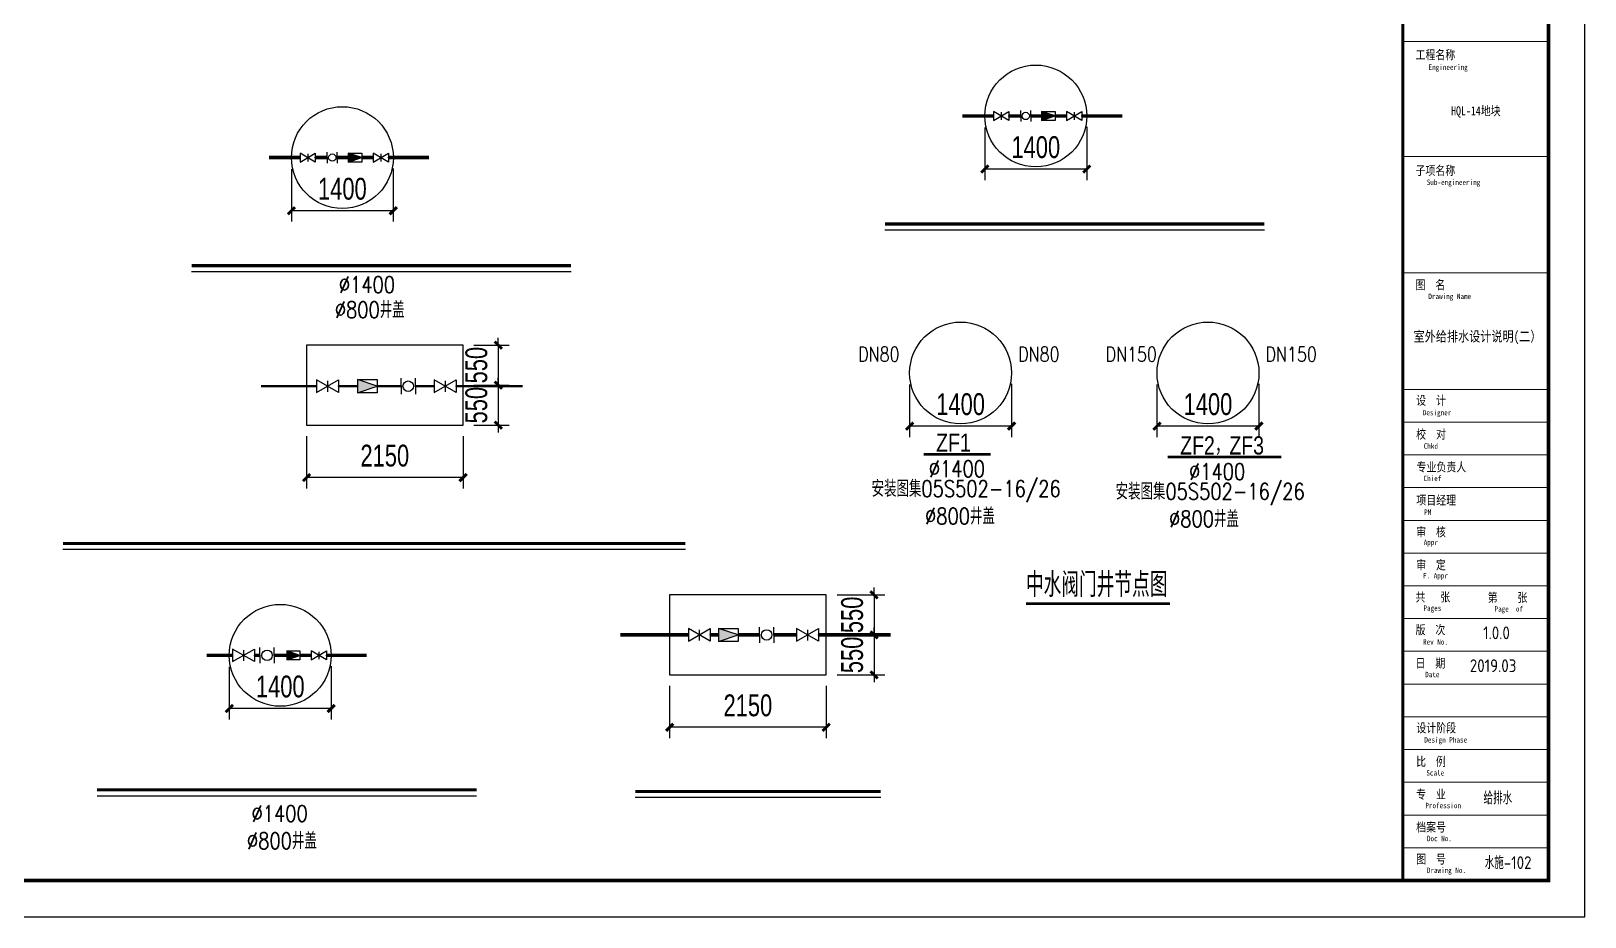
# Model space of a CAD drawing. Extents: x 332286 to 1463507, y -720758 to 86974.
# Drawn here: x 1009759 to 1031105, y -572897 to -560723 of the extents above; entities that cross this region are included whole.
import ezdxf
from ezdxf.enums import TextEntityAlignment as Align

# ---------------------------------------------------------------- set-up
doc = ezdxf.new("R2010")
doc.units = 0
doc.header["$LTSCALE"] = 1000
doc.header["$MEASUREMENT"] = 0
doc.layers.get('0').update_dxf_attribs({"linetype": 'CONTINUOUS'})
doc.layers.get('Defpoints').update_dxf_attribs({"linetype": 'CONTINUOUS'})
for name, color, linetype, lineweight in [('A-ANNO-TTLB', 7, 'CONTINUOUS', 25), ('PUB_TITLE', 4, 'CONTINUOUS', 9), ('高程点', 6, 'CONTINUOUS', 60)]:
    doc.layers.add(name, color=color, linetype=linetype, lineweight=lineweight)
for name, color, linetype in [('DIM_SYMB', 3, 'CONTINUOUS'), ('PIPE-给水', 3, 'CONTINUOUS'), ('PUB_TEXT', 7, 'CONTINUOUS'), ('TWT_SYMB', 3, 'CONTINUOUS'), ('VALVE_给水', 7, 'CONTINUOUS'), ('W-节点图', 3, 'CONTINUOUS')]:
    doc.layers.add(name, color=color, linetype=linetype)
doc.styles.add('0-W-标准', font='ros.shx', dxfattribs={"width": 0.75, "bigfont": '@jd.shx'})
doc.styles.add('_HZDF2', font='romans2.shx', dxfattribs={"width": 0.8, "bigfont": 'HZDF2.shx'})
doc.styles.add('_HZTXT', font='fs.shx', dxfattribs={"width": 0.7, "bigfont": 'hztxt.shx'})
doc.styles.get("Standard").update_dxf_attribs({"font": 'GBENOR', "bigfont": 'GBCBIG'})
doc.styles.add('图框', font='')
doc.styles.add('黑体', font='simhei.ttf')
doc.styles.get('图框').set_extended_font_data('SimSun')
doc.dimstyles.new('副本 DIMN', dxfattribs={"dimtxt": 300, "dimasz": 100, "dimexe": 150, "dimexo": 150, "dimgap": 150, "dimtad": 1, "dimdec": 0, "dimzin": 0, "dimdsep": 46, "dimtxsty": '0-W-标准', "dimblk": 'ARCHTICK', "dimcen": 0.09, "dimclrt": 7, "dimazin": 2, "dimtfac": 1, "dimtdec": 0, "dimtix": 1, "dimtmove": 2, "dimatfit": 3, "dimldrblk": 'ARCHTICK', "dimfxl": 250, "dimtolj": 1, "dimtzin": 0, "dimarcsym": 0})

# ---------------------------------------------------------------- blocks, each defined once
blk = doc.blocks.new('_ArchTick')
at = {"color": 0, "linetype": 'ByBlock', "const_width": 0.4}
blk.add_lwpolyline([(-0.5, -0.5), (0.5, 0.5)], dxfattribs=at)
blk = doc.blocks.new('*D117')
at = {"layer": 'Defpoints', "color": 0, "transparency": 16777216}
for p in [(1013543, -566139), (1015693, -566139), (1013543, -566859)]:
    blk.add_point(p, dxfattribs=at)
at = {"layer": 'W-节点图', "color": 0, "lineweight": -2, "transparency": 16777216}
for p, q in [((1013543, -566289), (1013543, -567009)), ((1015693, -566289), (1015693, -567009)), ((1015693, -566859), (1013543, -566859))]:
    blk.add_line(p, q, dxfattribs=at)
at = {"layer": 'W-节点图', "color": 0, "lineweight": -2, "transparency": 16777216, "xscale": 100, "yscale": 100, "zscale": 100, "rotation": 180}
blk.add_blockref('_ArchTick', (1013543, -566859), dxfattribs=at)
at = {"layer": 'W-节点图', "color": 0, "lineweight": -2, "transparency": 16777216, "xscale": 100, "yscale": 100, "zscale": 100}
blk.add_blockref('_ArchTick', (1015693, -566859), dxfattribs=at)
at = {"layer": 'W-节点图', "color": 7, "transparency": 16777216, "insert": (1014618, -566559), "char_height": 300, "attachment_point": 5, "style": '0-W-标准'}
blk.add_mtext('\\A1;2150', dxfattribs=at)
blk = doc.blocks.new('*D118')
at = {"layer": 'Defpoints', "color": 0, "transparency": 16777216}
for p in [(1015693, -565039), (1015693, -565589), (1016177, -565589)]:
    blk.add_point(p, dxfattribs=at)
at = {"layer": 'W-节点图', "color": 0, "lineweight": -2, "transparency": 16777216}
for p, q in [((1016177, -565039), (1016177, -564939)), ((1015843, -565039), (1016327, -565039)), ((1016177, -565039), (1016177, -565589)), ((1015843, -565589), (1016327, -565589)), ((1016177, -565589), (1016177, -565689))]:
    blk.add_line(p, q, dxfattribs=at)
at = {"layer": 'W-节点图', "color": 0, "lineweight": -2, "transparency": 16777216, "xscale": 100, "yscale": 100, "zscale": 100}
for p, rotation in [((1016177, -565039), 270), ((1016177, -565589), 90)]:
    blk.add_blockref('_ArchTick', p, dxfattribs=dict(at, rotation=rotation))
at = {"layer": 'W-节点图', "color": 7, "transparency": 16777216, "insert": (1015877, -565314), "char_height": 300, "attachment_point": 5, "rotation": 90, "style": '0-W-标准'}
blk.add_mtext('\\A1;550', dxfattribs=at)
blk = doc.blocks.new('*D119')
at = {"layer": 'Defpoints', "color": 0, "transparency": 16777216}
for p in [(1015693, -565589), (1015693, -566139), (1016177, -566139)]:
    blk.add_point(p, dxfattribs=at)
at = {"layer": 'W-节点图', "color": 0, "lineweight": -2, "transparency": 16777216}
for p, q in [((1015843, -565589), (1016327, -565589)), ((1016177, -565589), (1016177, -565489)), ((1016177, -565589), (1016177, -566139)), ((1015843, -566139), (1016327, -566139)), ((1016177, -566139), (1016177, -566239))]:
    blk.add_line(p, q, dxfattribs=at)
at = {"layer": 'W-节点图', "color": 0, "lineweight": -2, "transparency": 16777216, "xscale": 100, "yscale": 100, "zscale": 100}
for p, rotation in [((1016177, -565589), 270), ((1016177, -566139), 90)]:
    blk.add_blockref('_ArchTick', p, dxfattribs=dict(at, rotation=rotation))
at = {"layer": 'W-节点图', "color": 7, "transparency": 16777216, "insert": (1015877, -565864), "char_height": 300, "attachment_point": 5, "rotation": 90, "style": '0-W-标准'}
blk.add_mtext('\\A1;550', dxfattribs=at)
blk = doc.blocks.new('*D120')
at = {"layer": 'Defpoints', "color": 0, "transparency": 16777216}
for p in [(1018531, -569571), (1020681, -569571), (1018531, -570291)]:
    blk.add_point(p, dxfattribs=at)
at = {"layer": 'W-节点图', "color": 0, "lineweight": -2, "transparency": 16777216}
for p, q in [((1018531, -569721), (1018531, -570441)), ((1020681, -569721), (1020681, -570441)), ((1020681, -570291), (1018531, -570291))]:
    blk.add_line(p, q, dxfattribs=at)
at = {"layer": 'W-节点图', "color": 0, "lineweight": -2, "transparency": 16777216, "xscale": 100, "yscale": 100, "zscale": 100, "rotation": 180}
blk.add_blockref('_ArchTick', (1018531, -570291), dxfattribs=at)
at = {"layer": 'W-节点图', "color": 0, "lineweight": -2, "transparency": 16777216, "xscale": 100, "yscale": 100, "zscale": 100}
blk.add_blockref('_ArchTick', (1020681, -570291), dxfattribs=at)
at = {"layer": 'W-节点图', "color": 7, "transparency": 16777216, "insert": (1019606, -569991), "char_height": 300, "attachment_point": 5, "style": '0-W-标准'}
blk.add_mtext('\\A1;2150', dxfattribs=at)
blk = doc.blocks.new('*D121')
at = {"layer": 'Defpoints', "color": 0, "transparency": 16777216}
for p in [(1020681, -568471), (1020681, -569021), (1021339, -569021)]:
    blk.add_point(p, dxfattribs=at)
at = {"layer": 'W-节点图', "color": 0, "lineweight": -2, "transparency": 16777216}
for p, q in [((1021339, -568471), (1021339, -568371)), ((1020831, -568471), (1021489, -568471)), ((1021339, -568471), (1021339, -569021)), ((1020831, -569021), (1021489, -569021)), ((1021339, -569021), (1021339, -569121))]:
    blk.add_line(p, q, dxfattribs=at)
at = {"layer": 'W-节点图', "color": 0, "lineweight": -2, "transparency": 16777216, "xscale": 100, "yscale": 100, "zscale": 100}
for p, rotation in [((1021339, -568471), 270), ((1021339, -569021), 90)]:
    blk.add_blockref('_ArchTick', p, dxfattribs=dict(at, rotation=rotation))
at = {"layer": 'W-节点图', "color": 7, "transparency": 16777216, "insert": (1021039, -568746), "char_height": 300, "attachment_point": 5, "rotation": 90, "style": '0-W-标准'}
blk.add_mtext('\\A1;550', dxfattribs=at)
blk = doc.blocks.new('*D122')
at = {"layer": 'Defpoints', "color": 0, "transparency": 16777216}
for p in [(1020681, -569021), (1020681, -569571), (1021339, -569571)]:
    blk.add_point(p, dxfattribs=at)
at = {"layer": 'W-节点图', "color": 0, "lineweight": -2, "transparency": 16777216}
for p, q in [((1020831, -569021), (1021489, -569021)), ((1021339, -569021), (1021339, -568921)), ((1021339, -569021), (1021339, -569571)), ((1020831, -569571), (1021489, -569571)), ((1021339, -569571), (1021339, -569671))]:
    blk.add_line(p, q, dxfattribs=at)
at = {"layer": 'W-节点图', "color": 0, "lineweight": -2, "transparency": 16777216, "xscale": 100, "yscale": 100, "zscale": 100}
for p, rotation in [((1021339, -569021), 270), ((1021339, -569571), 90)]:
    blk.add_blockref('_ArchTick', p, dxfattribs=dict(at, rotation=rotation))
at = {"layer": 'W-节点图', "color": 7, "transparency": 16777216, "insert": (1021039, -569296), "char_height": 300, "attachment_point": 5, "rotation": 90, "style": '0-W-标准'}
blk.add_mtext('\\A1;550', dxfattribs=at)
blk = doc.blocks.new('*D123')
at = {"layer": 'Defpoints', "color": 0, "transparency": 16777216}
for p in [(1013335, -562472), (1014735, -562462), (1013335, -563192)]:
    blk.add_point(p, dxfattribs=at)
at = {"layer": 'W-节点图', "color": 0, "lineweight": -2, "transparency": 16777216}
for p, q in [((1013335, -562622), (1013335, -563342)), ((1014735, -562612), (1014735, -563342)), ((1014735, -563192), (1013335, -563192))]:
    blk.add_line(p, q, dxfattribs=at)
at = {"layer": 'W-节点图', "color": 0, "lineweight": -2, "transparency": 16777216, "xscale": 100, "yscale": 100, "zscale": 100, "rotation": 180}
blk.add_blockref('_ArchTick', (1013335, -563192), dxfattribs=at)
at = {"layer": 'W-节点图', "color": 0, "lineweight": -2, "transparency": 16777216, "xscale": 100, "yscale": 100, "zscale": 100}
blk.add_blockref('_ArchTick', (1014735, -563192), dxfattribs=at)
at = {"layer": 'W-节点图', "color": 7, "transparency": 16777216, "insert": (1014035, -562892), "char_height": 300, "attachment_point": 5, "style": '0-W-标准'}
blk.add_mtext('\\A1;1400', dxfattribs=at)
blk = doc.blocks.new('*D124')
at = {"layer": 'Defpoints', "color": 0, "transparency": 16777216}
for p in [(1012482, -569312), (1013881, -569302), (1012482, -570032)]:
    blk.add_point(p, dxfattribs=at)
at = {"layer": 'W-节点图', "color": 0, "lineweight": -2, "transparency": 16777216}
for p, q in [((1012482, -569462), (1012482, -570182)), ((1013881, -569452), (1013881, -570182)), ((1013881, -570032), (1012482, -570032))]:
    blk.add_line(p, q, dxfattribs=at)
at = {"layer": 'W-节点图', "color": 0, "lineweight": -2, "transparency": 16777216, "xscale": 100, "yscale": 100, "zscale": 100, "rotation": 180}
blk.add_blockref('_ArchTick', (1012482, -570032), dxfattribs=at)
at = {"layer": 'W-节点图', "color": 0, "lineweight": -2, "transparency": 16777216, "xscale": 100, "yscale": 100, "zscale": 100}
blk.add_blockref('_ArchTick', (1013881, -570032), dxfattribs=at)
at = {"layer": 'W-节点图', "color": 7, "transparency": 16777216, "insert": (1013182, -569732), "char_height": 300, "attachment_point": 5, "style": '0-W-标准'}
blk.add_mtext('\\A1;1400', dxfattribs=at)
blk = doc.blocks.new('$VALVE$00000296')
for points in [[(-125, 72), (-125, -72), (125, 72), (125, -72), (-125, 72)], [(0, 60), (0, -64)]]:
    blk.add_lwpolyline(points)
for p in [(-125, 0), (125, 0)]:
    blk.add_point(p)
blk = doc.blocks.new('$VALVE$00000752')
for p, q in [((-112.5, 75), (112.5, 75)), ((112.5, 75), (112.5, -75)), ((112.5, -75), (-112.5, -75))]:
    blk.add_line(p, q)
blk.add_lwpolyline([(-112.5, -75), (112.5, 0), (-112.5, 75)], close=True)
for p in [(-112.5, 0), (112.5, 0)]:
    blk.add_point(p)
blk.add_solid([(-112.5, 75), (112.5, 0), (-112.5, -75)])
blk = doc.blocks.new('$VALVE$00000447')
for p, q in [((-82, 0), (-82, 90)), ((-82, 0), (-82, -90)), ((82, 0), (82, 90)), ((82, 0), (82, -90))]:
    blk.add_line(p, q)
blk.add_circle((0, 0), 60.1)
for p in [(-82, 0), (82, 0)]:
    blk.add_point(p)
blk = doc.blocks.new('5d7w8ase')
for p, q in [((-40, 574), (0, 574)), ((-40, 574), (0, 574)), ((-40, 574), (0, 574)), ((0.35, 557.76), (-40, 557.76)), ((0, 548.76), (-40, 548.76)), ((0, 539.76), (-40, 539.76)), ((0, 530.76), (-40, 530.76)), ((0, 521.76), (-40, 521.76)), ((0, 512.76), (-40, 512.76)), ((-40, 503.76), (0, 503.76)), ((0, 503.76), (-40, 503.76)), ((0, 230.56), (-40, 230.56)), ((0, 199), (-40, 199)), ((0, 167), (-40, 167)), ((-40, 135), (0, 135)), ((0, 126), (-40, 126)), ((0, 117), (-40, 117)), ((0, 108), (-40, 108)), ((0, 99), (-40, 99)), ((0, 90), (-40, 90)), ((-40, 81), (0, 81)), ((0, 81), (-40, 81)), ((0, 72), (-40, 72)), ((0, 63), (-40, 63)), ((-40, 54), (0, 54)), ((0, 45), (-40, 45)), ((0, 36), (-40, 36)), ((0, 27), (-40, 27)), ((0, 18), (-40, 18)), ((0, 9), (-40, 9)), ((-40, 0), (0, 0))]:
    blk.add_line(p, q)
at = {"const_width": 0.8}
blk.add_lwpolyline([(-40, 574), (-40, 0)], dxfattribs=at)
at = {"style": '图框', "width": 0.8}
for s, height, p in [('会签栏', 3, (-38.36, 566.46)), ('工程名称', 2.5, (-36.54, 225.7)), ('HQL-14地块', 2.5, (-26.77, 210.3)), ('子项名称', 2.5, (-36.54, 193.89)), ('图  名', 2.5, (-36.54, 162.49)), ('共   张', 2.5, (-36.54, 76.69)), ('第    张', 2.5, (-16.7, 76.56)), ('版  次', 2.5, (-36.54, 67.67)), ('日  期', 2.5, (-36.54, 58.5))]:
    blk.add_text(s, height=height, dxfattribs=at).set_placement(p)
for s, height, p in [('Countersigned', 2, (-26.57, 563.61)), ('建  筑', 2.5, (-32.28, 554.57)), ('Architecture', 1.5, (-27.16, 551.23)), ('结  构', 2.5, (-32.28, 545.45)), ('Structure', 1.5, (-28.44, 542.4)), ('给排水', 2.5, (-32.28, 536.2)), ('Water', 1.5, (-30.14, 533.01)), ('暖  通', 2.5, (-32.28, 527.41)), ('HVAC', 1.5, (-30.57, 524.1)), ('电  气', 2.5, (-32.28, 518.43)), ('Electrical', 1.5, (-28.01, 515.16)), ('弱  电', 2.5, (-32.28, 509.47)), ('Communication', 1.5, (-26.73, 506.45)), ('Engineering', 1.5, (-27.58, 223.34)), ('Sub-engineering', 1.5, (-26.09, 191.71)), ('Drawing Name', 1.5, (-27.14, 160.36)), ('设  计', 2.5, (-32.28, 132.02)), ('Designer', 1.5, (-30.63, 128.41)), ('校  对', 2.5, (-32.28, 122.74)), ('Chkd', 1.5, (-32.33, 119.44)), ('专业负责人', 2.5, (-29.43, 113.72)), ('Chief', 1.5, (-31.91, 110.57)), ('项目经理', 2.5, (-30.86, 104.61)), ('PM', 1.5, (-33.19, 101.25)), ('审  核', 2.5, (-32.28, 95.86)), ('Appr', 1.5, (-32.33, 92.73)), ('审  定', 2.5, (-32.28, 86.81)), ('F. Appr', 1.5, (-31.05, 83.58)), ('Pages', 1.5, (-31.91, 74.63)), ('Page  of', 1.5, (-10.92, 74.46)), ('Rev No.', 1.5, (-31.05, 65.57)), ('Date', 1.5, (-31.92, 56.61)), ('设计阶段', 2.5, (-30.86, 42.02)), ('Design Phase', 1.5, (-28.24, 38.46)), ('比  例', 2.5, (-32.28, 32.77)), ('Scale', 1.5, (-31.12, 29.63)), ('专  业', 2.5, (-32.28, 23.77)), ('Profession', 1.5, (-28.95, 20.65)), ('档案号', 2.5, (-32.28, 14.76)), ('Doc No.', 1.5, (-29.98, 11.55)), ('图  号', 2.5, (-32.28, 5.86)), ('Drawing No.', 1.5, (-28.05, 2.63))]:
    blk.add_text(s, height=height, dxfattribs=at).set_placement(p, align=Align.MIDDLE)
for tag, p in [('图名', (-23.33, 179.82)), ('图名', (-23.33, 146.19)), ('版本', (-17.96, 66.33)), ('日期', (-21.63, 57.3)), ('比例', (-17.96, 30.47)), ('专业', (-17.86, 20.95)), ('图号', (-17.23, 3.17))]:
    blk.add_attdef(tag, p, '', height=3.5)
blk = doc.blocks.new('*D125')
at = {"layer": 'Defpoints', "color": 0, "transparency": 16777216}
for p in [(1022861, -561900), (1024261, -561890), (1022861, -562620)]:
    blk.add_point(p, dxfattribs=at)
at = {"layer": 'W-节点图', "color": 0, "lineweight": -2, "transparency": 16777216}
for p, q in [((1022861, -562050), (1022861, -562770)), ((1024261, -562040), (1024261, -562770)), ((1024261, -562620), (1022861, -562620))]:
    blk.add_line(p, q, dxfattribs=at)
at = {"layer": 'W-节点图', "color": 0, "lineweight": -2, "transparency": 16777216, "xscale": 100, "yscale": 100, "zscale": 100, "rotation": 180}
blk.add_blockref('_ArchTick', (1022861, -562620), dxfattribs=at)
at = {"layer": 'W-节点图', "color": 0, "lineweight": -2, "transparency": 16777216, "xscale": 100, "yscale": 100, "zscale": 100}
blk.add_blockref('_ArchTick', (1024261, -562620), dxfattribs=at)
at = {"layer": 'W-节点图', "color": 7, "transparency": 16777216, "insert": (1023561, -562320), "char_height": 300, "attachment_point": 5, "style": '0-W-标准'}
blk.add_mtext('\\A1;1400', dxfattribs=at)
blk = doc.blocks.new('*D138')
at = {"layer": 'Defpoints', "color": 0, "transparency": 16777216}
for p in [(1021828, -565432), (1023228, -565422), (1021828, -566152)]:
    blk.add_point(p, dxfattribs=at)
at = {"layer": 'W-节点图', "color": 0, "lineweight": -2, "transparency": 16777216}
for p, q in [((1021828, -565582), (1021828, -566302)), ((1023228, -565572), (1023228, -566302)), ((1023228, -566152), (1021828, -566152))]:
    blk.add_line(p, q, dxfattribs=at)
at = {"layer": 'W-节点图', "color": 0, "lineweight": -2, "transparency": 16777216, "xscale": 100, "yscale": 100, "zscale": 100, "rotation": 180}
blk.add_blockref('_ArchTick', (1021828, -566152), dxfattribs=at)
at = {"layer": 'W-节点图', "color": 0, "lineweight": -2, "transparency": 16777216, "xscale": 100, "yscale": 100, "zscale": 100}
blk.add_blockref('_ArchTick', (1023228, -566152), dxfattribs=at)
at = {"layer": 'W-节点图', "color": 7, "transparency": 16777216, "insert": (1022528, -565852), "char_height": 300, "attachment_point": 5, "style": '0-W-标准'}
blk.add_mtext('\\A1;1400', dxfattribs=at)
blk = doc.blocks.new('*D139')
at = {"layer": 'Defpoints', "color": 0, "transparency": 16777216}
for p in [(1025226, -565432), (1026626, -565422), (1025226, -566152)]:
    blk.add_point(p, dxfattribs=at)
at = {"layer": 'W-节点图', "color": 0, "lineweight": -2, "transparency": 16777216}
for p, q in [((1025226, -565582), (1025226, -566302)), ((1026626, -565572), (1026626, -566302)), ((1026626, -566152), (1025226, -566152))]:
    blk.add_line(p, q, dxfattribs=at)
at = {"layer": 'W-节点图', "color": 0, "lineweight": -2, "transparency": 16777216, "xscale": 100, "yscale": 100, "zscale": 100, "rotation": 180}
blk.add_blockref('_ArchTick', (1025226, -566152), dxfattribs=at)
at = {"layer": 'W-节点图', "color": 0, "lineweight": -2, "transparency": 16777216, "xscale": 100, "yscale": 100, "zscale": 100}
blk.add_blockref('_ArchTick', (1026626, -566152), dxfattribs=at)
at = {"layer": 'W-节点图', "color": 7, "transparency": 16777216, "insert": (1025926, -565852), "char_height": 300, "attachment_point": 5, "style": '0-W-标准'}
blk.add_mtext('\\A1;1400', dxfattribs=at)

msp = doc.modelspace()

# ---------------------------------------------------------------- linework, layer by layer
for centre in [(1023561, -561890.1), (1014035.3, -562462.1), (1022528.1, -565421.8), (1025926.4, -565421.8), (1013181.5, -569301.8)]:
    msp.add_circle(centre, 700)
at = {"layer": 'A-ANNO-TTLB'}
msp.add_lwpolyline([(989054.6, -572896.6), (1031104.6, -572896.6), (1031104.6, -543196.6), (989054.6, -543196.6)], close=True, dxfattribs=at)
at = {"layer": 'A-ANNO-TTLB', "const_width": 50}
msp.add_lwpolyline([(990304.6, -572396.6), (1030604.6, -572396.6), (1030604.6, -543696.6), (990304.6, -543696.6)], close=True, dxfattribs=at)
at = {"layer": 'DIM_SYMB', "const_width": 42}
for points in [[(1026702.4, -563374.7), (1021489.1, -563374.7)], [(1017176.7, -563946.7), (1011963.4, -563946.7)], [(1018747.1, -567764.6), (1010195.6, -567764.6)], [(1015879.1, -571151.2), (1010665.8, -571151.2)], [(1021432.1, -571171.3), (1018057.5, -571171.3)]]:
    msp.add_lwpolyline(points, dxfattribs=at)
at = {"layer": 'DIM_SYMB'}
for points in [[(1026702.4, -563458.7), (1021489.1, -563458.7)], [(1017176.7, -564030.7), (1011963.4, -564030.7)], [(1018747.1, -567848.6), (1010195.6, -567848.6)], [(1015879.1, -571235.2), (1010665.8, -571235.2)], [(1021432.1, -571255.3), (1018057.5, -571255.3)]]:
    msp.add_lwpolyline(points, dxfattribs=at)
at = {"layer": 'DIM_SYMB', "color": 6, "const_width": 35}
msp.add_lwpolyline([(1023425.2, -568592.1), (1025405.3, -568592.1)], dxfattribs=at)
at = {"layer": 'PIPE-给水', "linetype": 'Continuous', "const_width": 50}
for points in [[(1022552.4, -561890.1), (1022979.2, -561890.1)], [(1023189.2, -561890.1), (1023354.9, -561890.1)], [(1023491.4, -561890.1), (1023639.2, -561890.1)], [(1023828.2, -561890.1), (1023936.2, -561890.1)], [(1023936.2, -561890.1), (1023985, -561890.1)], [(1024195, -561890.1), (1024750.5, -561890.1)], [(1013026.7, -562462.1), (1013453.5, -562462.1)], [(1013663.5, -562462.1), (1013829.2, -562462.1)], [(1013965.7, -562462.1), (1014113.5, -562462.1)], [(1014302.5, -562462.1), (1014410.5, -562462.1)], [(1014410.5, -562462.1), (1014459.3, -562462.1)], [(1014669.3, -562462.1), (1015224.8, -562462.1)], [(1017855, -569021.2), (1018788.4, -569021.2)], [(1019088, -569021.2), (1019202.2, -569021.2)], [(1019472.2, -569021.2), (1019766.3, -569021.2)], [(1019962.7, -569021.2), (1020177.9, -569021.2)], [(1020177.9, -569021.2), (1020275.2, -569021.2)], [(1020574.7, -569021.2), (1021566.1, -569021.2)], [(1012172.9, -569301.8), (1012527.6, -569301.8)], [(1012827.6, -569301.8), (1012902.3, -569301.8)], [(1013098.8, -569301.8), (1013271.3, -569301.8)], [(1013451.3, -569301.8), (1013556.7, -569301.8)], [(1013556.7, -569301.8), (1013605.5, -569301.8)], [(1013815.5, -569301.8), (1014371, -569301.8)]]:
    msp.add_lwpolyline(points, dxfattribs=at)
at = {"layer": 'PIPE-给水', "const_width": 35}
for points in [[(1012915.4, -565603.2), (1013681.3, -565603.2)], [(1013980.8, -565603.2), (1014242.1, -565603.2)], [(1014512.1, -565603.2), (1014841, -565603.2)], [(1015037.5, -565603.2), (1015074.6, -565603.2)], [(1015074.6, -565603.2), (1015297.3, -565603.2)], [(1015596.9, -565603.2), (1016510.7, -565603.2)]]:
    msp.add_lwpolyline(points, dxfattribs=at)
at = {"layer": 'PUB_TITLE'}
for points in [[(1031104.6, -572896.6), (1031104.6, -543196.6), (989054.6, -543196.6), (989054.6, -572896.6)], [(989054.6, -572896.6), (1031104.6, -572896.6), (1031104.6, -543196.6), (989054.6, -543196.6)]]:
    msp.add_lwpolyline(points, close=True, dxfattribs=at)
at = {"layer": 'PUB_TITLE', "const_width": 50}
for points in [[(1030604.6, -572396.6), (1030604.6, -543696.6), (990304.6, -543696.6), (990304.6, -572396.6)], [(990304.6, -572396.6), (1030604.6, -572396.6), (1030604.6, -543696.6), (990304.6, -543696.6)]]:
    msp.add_lwpolyline(points, close=True, dxfattribs=at)
at = {"layer": 'TWT_SYMB'}
for points in [[(1021724.9, -561890.1, 0, 0, 0), (1022094.5, -561890.1, 80, 0, 0), (1022394.5, -561890.1, 0, 0, 0)], [(1025005.6, -561890.1, 0, 0, 0), (1025375.2, -561890.1, 80, 0, 0), (1025675.2, -561890.1, 0, 0, 0)], [(1012199.2, -562462.1, 0, 0, 0), (1012568.8, -562462.1, 80, 0, 0), (1012868.8, -562462.1, 0, 0, 0)], [(1015479.9, -562462.1, 0, 0, 0), (1015849.5, -562462.1, 80, 0, 0), (1016149.5, -562462.1, 0, 0, 0)], [(1011669.9, -565588.9, 0, 0, 0), (1012039.6, -565588.9, 80, 0, 0), (1012339.6, -565588.9, 0, 0, 0)], [(1017364.2, -565588.9, 0, 0, 0), (1017733.9, -565588.9, 80, 0, 0), (1018033.9, -565588.9, 0, 0, 0)], [(1016800.5, -569029.9, 0, 0, 0), (1017170.2, -569029.9, 80, 0, 0), (1017470.2, -569029.9, 0, 0, 0)], [(1021975.1, -569029.9, 0, 0, 0), (1022344.7, -569029.9, 80, 0, 0), (1022644.7, -569029.9, 0, 0, 0)], [(1011345.3, -569301.8, 0, 0, 0), (1011715, -569301.8, 80, 0, 0), (1012015, -569301.8, 0, 0, 0)], [(1014626.1, -569301.8, 0, 0, 0), (1014995.7, -569301.8, 80, 0, 0), (1015295.7, -569301.8, 0, 0, 0)]]:
    msp.add_lwpolyline(points, format="xyseb", dxfattribs=at)
at = {"layer": 'W-节点图'}
for points in [[(1015693, -565038.9), (1013543, -565038.9), (1013543, -566138.9), (1015693, -566138.9)], [(1020680.6, -568471.2), (1018530.6, -568471.2), (1018530.6, -569571.2), (1020680.6, -569571.2)]]:
    msp.add_lwpolyline(points, close=True, dxfattribs=at)
at = {"layer": '高程点', "const_width": 35}
for points in [[(1022019.8, -566539.1), (1022943.2, -566539.1)], [(1025372, -566577.5), (1026935.5, -566577.5)]]:
    msp.add_lwpolyline(points, dxfattribs=at)

# ---------------------------------------------------------------- block references
at = {"layer": 'PUB_TITLE'}
ref = msp.add_blockref('5d7w8ase', (1030604.6, -572396.6), dxfattribs=dict(at, xscale=50, yscale=50, zscale=50))
ref.add_attrib('版本', '1.0.0', (1029706.7, -569080.1), dxfattribs={"layer": '0', "height": 175})
ref.add_attrib('专业', '给排水', (1029711.7, -571349.1), dxfattribs={"layer": '0', "height": 175})
ref.add_attrib('日期', '2019.03', (1029523.3, -569531.9), dxfattribs={"layer": '0', "height": 175})
ref.add_attrib('图号', '水施-102', (1029728.5, -572238), dxfattribs={"layer": '0', "height": 175})
at = {"layer": 'VALVE_给水'}
for name, p, xscale, yscale, zscale in [('$VALVE$00000447', (1023422.7, -561890.1), 0.84, 0.84, 0.84), ('$VALVE$00000296', (1023084.2, -561890.1), 0.84, 0.84, 0.84), ('$VALVE$00000752', (1023733.7, -561890.1), 0.84, 0.84, 0.84), ('$VALVE$00000296', (1024090, -561890.1), 0.84, 0.84, 0.84), ('$VALVE$00000296', (1013558.5, -562462.1), 0.84, 0.84, 0.84), ('$VALVE$00000447', (1013897, -562462.1), 0.84, 0.84, 0.84), ('$VALVE$00000752', (1014208, -562462.1), 0.84, 0.84, 0.84), ('$VALVE$00000296', (1014564.3, -562462.1), 0.84, 0.84, 0.84), ('$VALVE$00000296', (1013831.3, -565603.2), 1.2, 1.2, 1.2), ('$VALVE$00000752', (1014377.1, -565603.2), 1.2, 1.2, 1.2), ('$VALVE$00000447', (1014939.2, -565603.2), 1.2, 1.2, 1.2), ('$VALVE$00000296', (1015447.3, -565603.2), 1.2, 1.2, 1.2), ('$VALVE$00000296', (1018938.4, -569021.2), 1.2, 1.2, 1.2), ('$VALVE$00000752', (1019337.2, -569021.2), 1.2, 1.2, 1.2), ('$VALVE$00000447', (1019864.5, -569021.2), 1.2, 1.2, 1.2), ('$VALVE$00000296', (1020425.2, -569021.2), 1.2, 1.2, 1.2), ('$VALVE$00000296', (1012677.6, -569301.8), 1.2, 1.2, 1.2), ('$VALVE$00000447', (1013000.5, -569301.8), 1.2, 1.2, 1.2), ('$VALVE$00000752', (1013361.3, -569301.8), 0.8, 0.8, 0.8), ('$VALVE$00000296', (1013710.5, -569301.8), 0.84, 0.84, 0.84)]:
    msp.add_blockref(name, p, dxfattribs=dict(at, xscale=xscale, yscale=yscale, zscale=zscale))

# ---------------------------------------------------------------- texts
at = {"layer": 'DIM_SYMB', "color": 7}
msp.add_text('中水阀门井节点图', height=337.59, dxfattribs=at).set_placement((1023425.2, -568499.8))
at = {"layer": 'PUB_TEXT', "style": '黑体', "width": 0.8}
msp.add_attdef('室外给排水设计说明(二）', (1028750.6, -564988.4), '首层平面图', height=140, dxfattribs=at)
at = {"layer": '高程点', "style": '_HZDF2', "width": 0.8}
for s, p in [('%%C1400', (1014372.6, -564207.3)), ('%%C800井盖', (1014411.3, -564542.3)), ('%%C1400', (1022477.2, -566738.9)), ('%%C1400', (1026052.2, -566777.3)), ('安装图集05S502-16/26', (1022604.3, -567027.7)), ('安装图集05S502-16/26', (1025956.5, -567066.1)), ('%%C800井盖', (1022518.9, -567378.1)), ('%%C800井盖', (1025871, -567416.5)), ('%%C1400', (1013173, -571476.4)), ('%%C800井盖', (1013204.1, -571840.2))]:
    msp.add_text(s, height=225, dxfattribs=at).set_placement(p, align=Align.MIDDLE)
for s, p in [('DN80', (1021121, -565263.9, -4559.5)), ('DN80', (1023317.8, -565263.9, -4559.5)), ('DN150', (1024519.3, -565263.9, -4559.5)), ('DN150', (1026716.1, -565263.9, -4559.5))]:
    msp.add_text(s, height=200, rotation=0.00004, dxfattribs=at).set_placement(p)
at = {"layer": '高程点', "style": '_HZTXT', "width": 0.8}
for s, p in [('ZF1', (1022192.5, -566503.6)), ('ZF2，ZF3', (1025544.7, -566542))]:
    msp.add_text(s, height=250, dxfattribs=at).set_placement(p)

# ---------------------------------------------------------------- dimensions: what is measured, and where the dimension line sits
at = {"layer": 'W-节点图'}
for base, p1, p2, angle, picture, middle in [((1022861.1, -562620.2), (1024261, -561890.1), (1022861.1, -561900.3), 180, '*D125', (1023561, -562320.2)), ((1013335.4, -563192.2), (1014735.3, -562462.1), (1013335.4, -562472.3), 180, '*D123', (1014035.3, -562892.2)), ((1016176.6, -565588.9), (1015693, -565038.9), (1015693, -565588.9), 90, '*D118', (1015876.6, -565313.9)), ((1021828.1, -566151.9), (1023228.1, -565421.8), (1021828.1, -565431.9), 180, '*D138', (1022528.1, -565851.9)), ((1025226.5, -566151.9), (1026626.4, -565421.8), (1025226.5, -565431.9), 180, '*D139', (1025926.4, -565851.9)), ((1016176.6, -566138.9), (1015693, -565588.9), (1015693, -566138.9), 90, '*D119', (1015876.6, -565863.9)), ((1013543, -566858.9), (1015693, -566138.9), (1013543, -566138.9), 180, '*D117', (1014618, -566558.9)), ((1021338.5, -569021.2), (1020680.6, -568471.2), (1020680.6, -569021.2), 90, '*D121', (1021038.5, -568746.2)), ((1021338.5, -569571.2), (1020680.6, -569021.2), (1020680.6, -569571.2), 90, '*D122', (1021038.5, -569296.2)), ((1012481.5, -570032), (1013881.5, -569301.8), (1012481.5, -569312), 180, '*D124', (1013181.5, -569732)), ((1018530.6, -570291.1), (1020680.6, -569571.2), (1018530.6, -569571.2), 180, '*D120', (1019605.6, -569991.1))]:
    dim = msp.add_linear_dim(base=base, p1=p1, p2=p2, angle=angle, dimstyle='副本 DIMN', dxfattribs=at)
    dim.commit()
    dim.dimension.update_dxf_attribs({"geometry": picture, "text_midpoint": middle})

doc.saveas('drawing.dxf')
